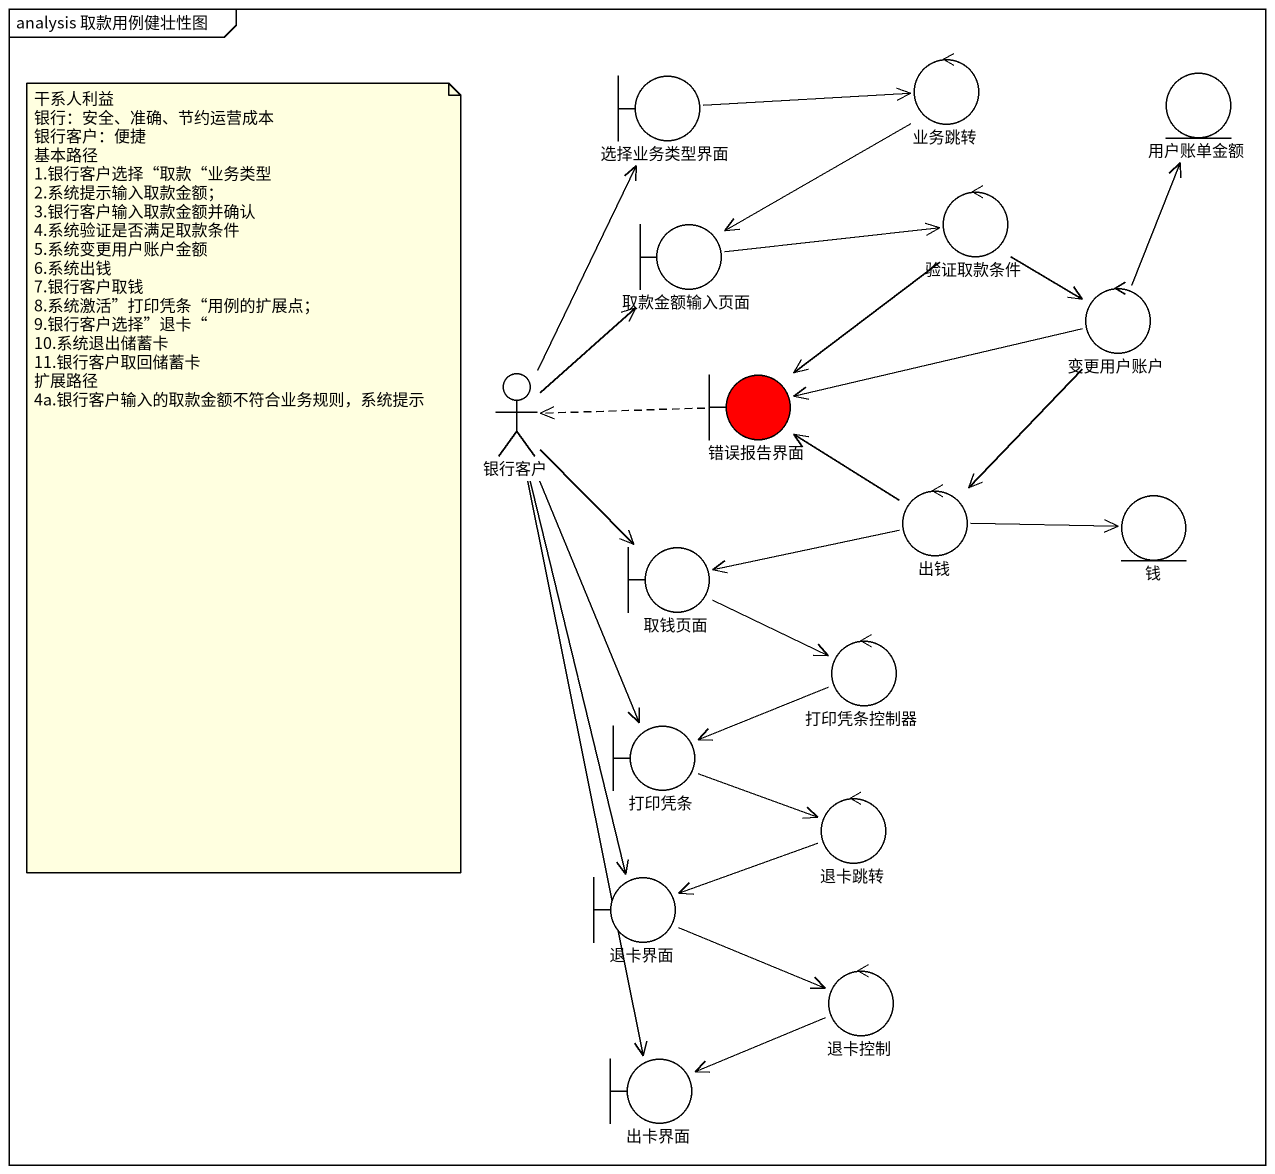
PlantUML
@startuml
mainframe analysis 取款用例健壮性图
boundary 选择业务类型界面
control 业务跳转
entity 用户账单金额
control 验证取款条件
boundary 取款金额输入页面
control 变更用户账户
actor 银行客户
boundary 错误报告界面 #FF0000
boundary 取钱页面
control 出钱
entity 钱
control 打印凭条控制器
boundary 打印凭条
control 退卡跳转
boundary 退卡界面
control 退卡控制
boundary 出卡界面
选择业务类型界面 -right-> 业务跳转
业务跳转 --> 取款金额输入页面
验证取款条件 -right-> 变更用户账户
验证取款条件 --> 错误报告界面
取款金额输入页面 -right-> 验证取款条件
变更用户账户 -up-> 用户账单金额
变更用户账户 -left-> 错误报告界面
变更用户账户 --> 出钱
银行客户 -up-> 选择业务类型界面
银行客户 -up-> 取款金额输入页面
银行客户 --> 取钱页面
银行客户 --> 打印凭条
银行客户 --> 退卡界面
银行客户 --> 出卡界面
错误报告界面 .left.> 银行客户
取钱页面 -right-> 打印凭条控制器
出钱 -up-> 错误报告界面
出钱 -left-> 取钱页面
出钱 -right-> 钱
打印凭条控制器 -left-> 打印凭条
打印凭条 -right-> 退卡跳转
退卡跳转 -left-> 退卡界面
退卡界面 -right-> 退卡控制
退卡控制 -left-> 出卡界面
note as N1
  干系人利益
  银行：安全、准确、节约运营成本
  银行客户：便捷
  基本路径
  1.银行客户选择“取款“业务类型
  2.系统提示输入取款金额；
  3.银行客户输入取款金额并确认
  4.系统验证是否满足取款条件
  5.系统变更用户账户金额
  6.系统出钱
  7.银行客户取钱
  8.系统激活”打印凭条“用例的扩展点；
  9.银行客户选择”退卡“
  10.系统退出储蓄卡
  11.银行客户取回储蓄卡
  扩展路径
  4a.银行客户输入的取款金额不符合业务规则，系统提示
end note
@enduml
